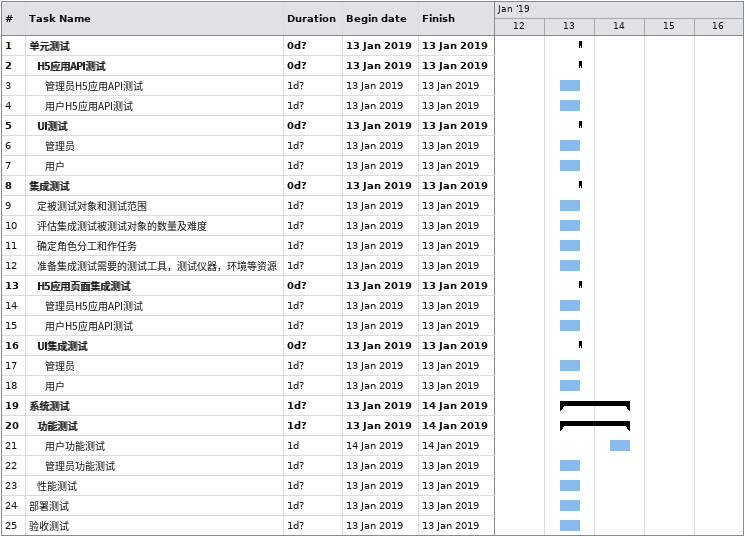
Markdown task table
| ID | Level | Task | Duration | Start | Finish |
|---|---|---|---|---|---|
| 1 | 1 | **单元测试** | 0d? | 2019-01-13 | 2019-01-13 |
| 2 | 2 | **H5应用API测试** | 0d? | 2019-01-13 | 2019-01-13 |
| 3 | 3 | 管理员H5应用API测试 | 1d? | 2019-01-13 | 2019-01-13 |
| 4 | 3 | 用户H5应用API测试 | 1d? | 2019-01-13 | 2019-01-13 |
| 5 | 2 | **UI测试** | 0d? | 2019-01-13 | 2019-01-13 |
| 6 | 3 | 管理员 | 1d? | 2019-01-13 | 2019-01-13 |
| 7 | 3 | 用户 | 1d? | 2019-01-13 | 2019-01-13 |
| 8 | 1 | **集成测试** | 0d? | 2019-01-13 | 2019-01-13 |
| 9 | 2 | 定被测试对象和测试范围 | 1d? | 2019-01-13 | 2019-01-13 |
| 10 | 2 | 评估集成测试被测试对象的数量及难度 | 1d? | 2019-01-13 | 2019-01-13 |
| 11 | 2 | 确定角色分工和作任务 | 1d? | 2019-01-13 | 2019-01-13 |
| 12 | 2 | 准备集成测试需要的测试工具，测试仪器，环境等资源 | 1d? | 2019-01-13 | 2019-01-13 |
| 13 | 2 | **H5应用页面集成测试** | 0d? | 2019-01-13 | 2019-01-13 |
| 14 | 3 | 管理员H5应用API测试 | 1d? | 2019-01-13 | 2019-01-13 |
| 15 | 3 | 用户H5应用API测试 | 1d? | 2019-01-13 | 2019-01-13 |
| 16 | 2 | **UI集成测试** | 0d? | 2019-01-13 | 2019-01-13 |
| 17 | 3 | 管理员 | 1d? | 2019-01-13 | 2019-01-13 |
| 18 | 3 | 用户 | 1d? | 2019-01-13 | 2019-01-13 |
| 19 | 1 | **系统测试** | 1d? | 2019-01-13 | 2019-01-14 |
| 20 | 2 | **功能测试** | 1d? | 2019-01-13 | 2019-01-14 |
| 21 | 3 | 用户功能测试 | 1d | 2019-01-14 | 2019-01-14 |
| 22 | 3 | 管理员功能测试 | 1d? | 2019-01-13 | 2019-01-13 |
| 23 | 2 | 性能测试 | 1d? | 2019-01-13 | 2019-01-13 |
| 24 | 1 | 部署测试 | 1d? | 2019-01-13 | 2019-01-13 |
| 25 | 1 | 验收测试 | 1d? | 2019-01-13 | 2019-01-13 |
